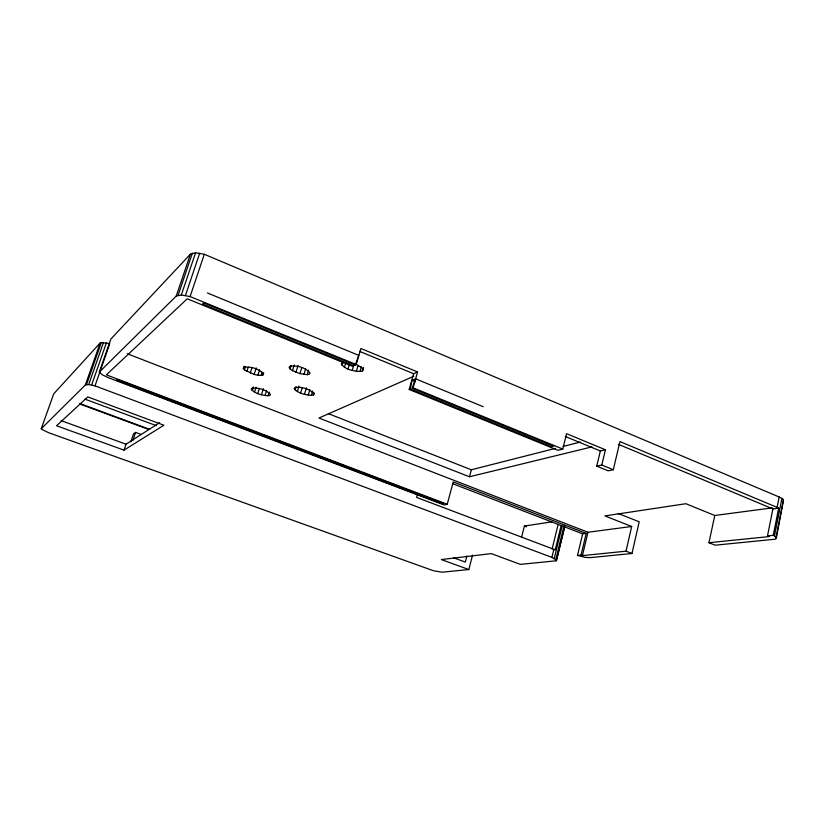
<?xml version="1.0" encoding="UTF-8"?>
<svg xmlns="http://www.w3.org/2000/svg" width="825" height="825" viewBox="0 0 825 825"><rect width="100%" height="100%" fill="white"/><g stroke="black" fill="none" stroke-linecap="round" stroke-linejoin="round"><path stroke-width="1.24" d="M415.552 378.799L412.16 388.224L413.108 387.822L417.584 371.972L413.624 373.725L409.169 389.483L410.303 389.008L412.026 380.335L415.552 378.799L483.233 406.715M778.676 508.169L772.912 508.922L767.487 535.91L773.252 535.322L778.676 508.169L777.119 507.375L779.192 497.011L204.311 254.275L195.577 252.79L190.431 254.141L110.88 339.013L99.309 372.096L102.31 374.818L108.56 377.788L444.139 504.941L447.233 504.292L453.224 481.934L586.204 533.393L581.027 555.101L577.5 555.462L582.667 533.857L586.204 533.393M772.437 507.87L714.759 515.491L708.964 542.716L715.172 545.191L775.263 539.199L776.315 538.354L776.036 537.219L774.438 535.91L781.925 498.413L779.192 497.011M776.036 537.219L783.492 499.795L781.925 498.413M776.315 538.354L783.492 499.795M447.233 504.292L106.353 374.849L187.244 298.794L352.584 366.362L353.626 365.826L354.183 363.33M577.5 555.462L585.111 557.36L590.174 557.648L631.981 553.482L639.2 521.812L618.203 513.49M581.027 555.101L582.409 555.627L626.01 551.183L631.672 526.484L604.89 515.914L685.915 503.714L714.759 515.491M596.722 466.125L601.786 465.032L605.416 449.79L600.352 450.976L596.722 466.125L608.18 470.807L613.305 469.745L619.946 441.581L777.119 507.375M582.409 555.627L587.977 532.259L631.672 526.484M472.581 555.091L468.827 569.539L441.344 559.567L491.277 553.616L520.369 564.382L556.287 560.794L556.566 560.196L551.894 557.391L553.864 549.316L416.646 497.434L417.326 494.959M561.134 525.556L555.204 549.893L553.864 549.316M554.256 558.401L562.124 526.133M555.875 559.371L564.011 525.917M556.287 560.794L564.682 526.237M556.566 560.196L564.682 526.804M552.111 549.068L558.03 524.844M409.169 389.483L557.947 450.285L562.784 449.068L566.579 433.692L605.416 449.79M521.658 536.972L524.401 526.061L551.822 521.854M466.909 555.967L465.31 562.072L453.502 557.762M413.789 376.252L318.955 418.017L469.487 476.767L471.343 469.776L555.586 448.357M342.117 362.691L341.282 363.866C345.056 369.765 353.409 371.002 359.948 371.477L361.35 366.733M359.948 371.477L362.381 370.972L363.433 367.393M352.182 370.425L353.935 364.506M353.626 365.826L202.496 304.033L203.754 302.909L355.327 364.959L356.173 364.526L360.907 348.49L417.584 371.972M356.369 371.291L358.112 365.362M344.479 367.29L345.892 362.546M348.006 369.022L349.418 364.289M342.107 365.475L343.179 361.907M311.365 395.33L313.448 394.938L314.129 393.968C309.777 388.668 301.455 386.626 294.803 387.544L294.185 388.534C298.052 393.577 305.343 394.793 311.365 395.33L312.685 390.998M313.448 394.938L314.108 392.762M304.435 394.319L306.415 387.822M308.21 395.113L309.849 389.709M299.949 373.642L307.22 374.663L309.396 374.179L310.097 373.096C305.642 367.393 296.752 365.124 289.761 366.29L289.121 367.403L290.08 368.93L292.473 370.652L299.949 373.642L301.682 367.981M295.082 389.926L296.082 386.667M297.351 391.514L299.001 386.1M303.899 374.468L305.642 368.806M300.63 393.051L302.28 387.647M307.22 374.663L308.612 370.116M292.473 370.652L294.226 364.98M295.938 372.302L298.031 365.516M290.08 368.93L291.132 365.527M268.012 395.763L269.909 395.381L270.435 394.453C266.011 389.544 258.173 387.358 251.697 388.255L251.233 389.204C255.214 393.917 262.113 395.247 268.012 395.763L269.156 392.102M261.432 394.783L263.35 388.688M265.042 395.557L266.568 390.679M252.223 390.545L253.378 386.873M244.045 366.218L243.344 368.414L244.406 369.878L254.121 374.426L257.905 375.22L259.627 369.755M254.502 392.071L256.049 387.193M257.905 375.22L261.02 375.406L262.051 372.116M261.02 375.406L262.989 374.942L263.68 372.745M257.74 393.556L259.277 388.688M250.243 373.137L251.976 367.672M254.121 374.426L256.204 367.878M244.406 369.878L245.458 366.599M246.83 371.539L248.222 367.166M99.309 372.096L176.22 296.093L181.325 294.979L190.101 296.577L204.311 254.275M178.138 295.206L192.39 253.12M130.845 441.808L133.568 433.754L135.599 432.413L141.075 434.424M181.325 294.979L195.577 252.79M132.866 440.519L135.599 432.413M185.45 295.453L199.691 253.182M124.018 450.141L163.897 425.226L87.811 396.918L56.543 425.752L124.018 450.141L126.029 444.201L159.627 422.678M176.22 296.093L190.431 254.141M468.827 569.539L442.076 572.21L433.455 570.745L48.902 432.805L42.147 429.588L41.25 428.742L85.367 384.976L88.718 384.553L95.019 385.863L109.343 344.871M86.553 384.543L101.331 342.499L109.766 343.664M88.718 384.553L103.496 342.427M91.637 385.007L106.404 342.829M85.367 384.976L100.114 343.035L101.331 342.499M41.25 428.742L53.738 393.824L100.114 343.035M355.327 364.959L358.803 355.389L207.457 292.968M243.344 368.414L243.808 367.352C250.614 366.207 258.957 368.641 263.515 373.9L262.989 374.942M362.381 370.972L363.299 369.827L362.526 368.218L356.627 364.629M563.021 446.469L580.367 442.056M469.487 476.767L591.989 446.882M708.964 542.716L769.117 536.58L767.487 535.91M61.091 420.616L126.029 444.201M80.479 404.271L148.191 429.278M85.14 399.218L156.41 425.679M79.778 403.497L149.686 429.33M95.019 385.863L551.894 557.391M228.958 422.617L234.898 424.865M242.014 427.567L245.582 428.918M255.08 432.517L258.637 433.868M524.401 526.061L526.433 526.835M452.512 483.615L582.667 533.857M626.01 551.183L631.981 553.482M127.308 353.76L587.977 532.259M328.267 413.614L471.343 469.776M190.101 296.577L356.173 364.526M413.108 387.822L562.784 449.068M601.786 465.032L613.305 469.745M412.16 388.224L553.658 446.15L551.43 446.717L410.303 389.008M412.026 380.335L415.604 381.81M359.659 351.398L413.624 373.725M565.249 436.456L600.352 450.976M618.379 444.314L772.912 508.922M773.252 535.322L774.438 535.91M117.336 379.593L116.593 380.253L441.705 503.59L443.169 503.281L117.336 379.593"/></g></svg>
